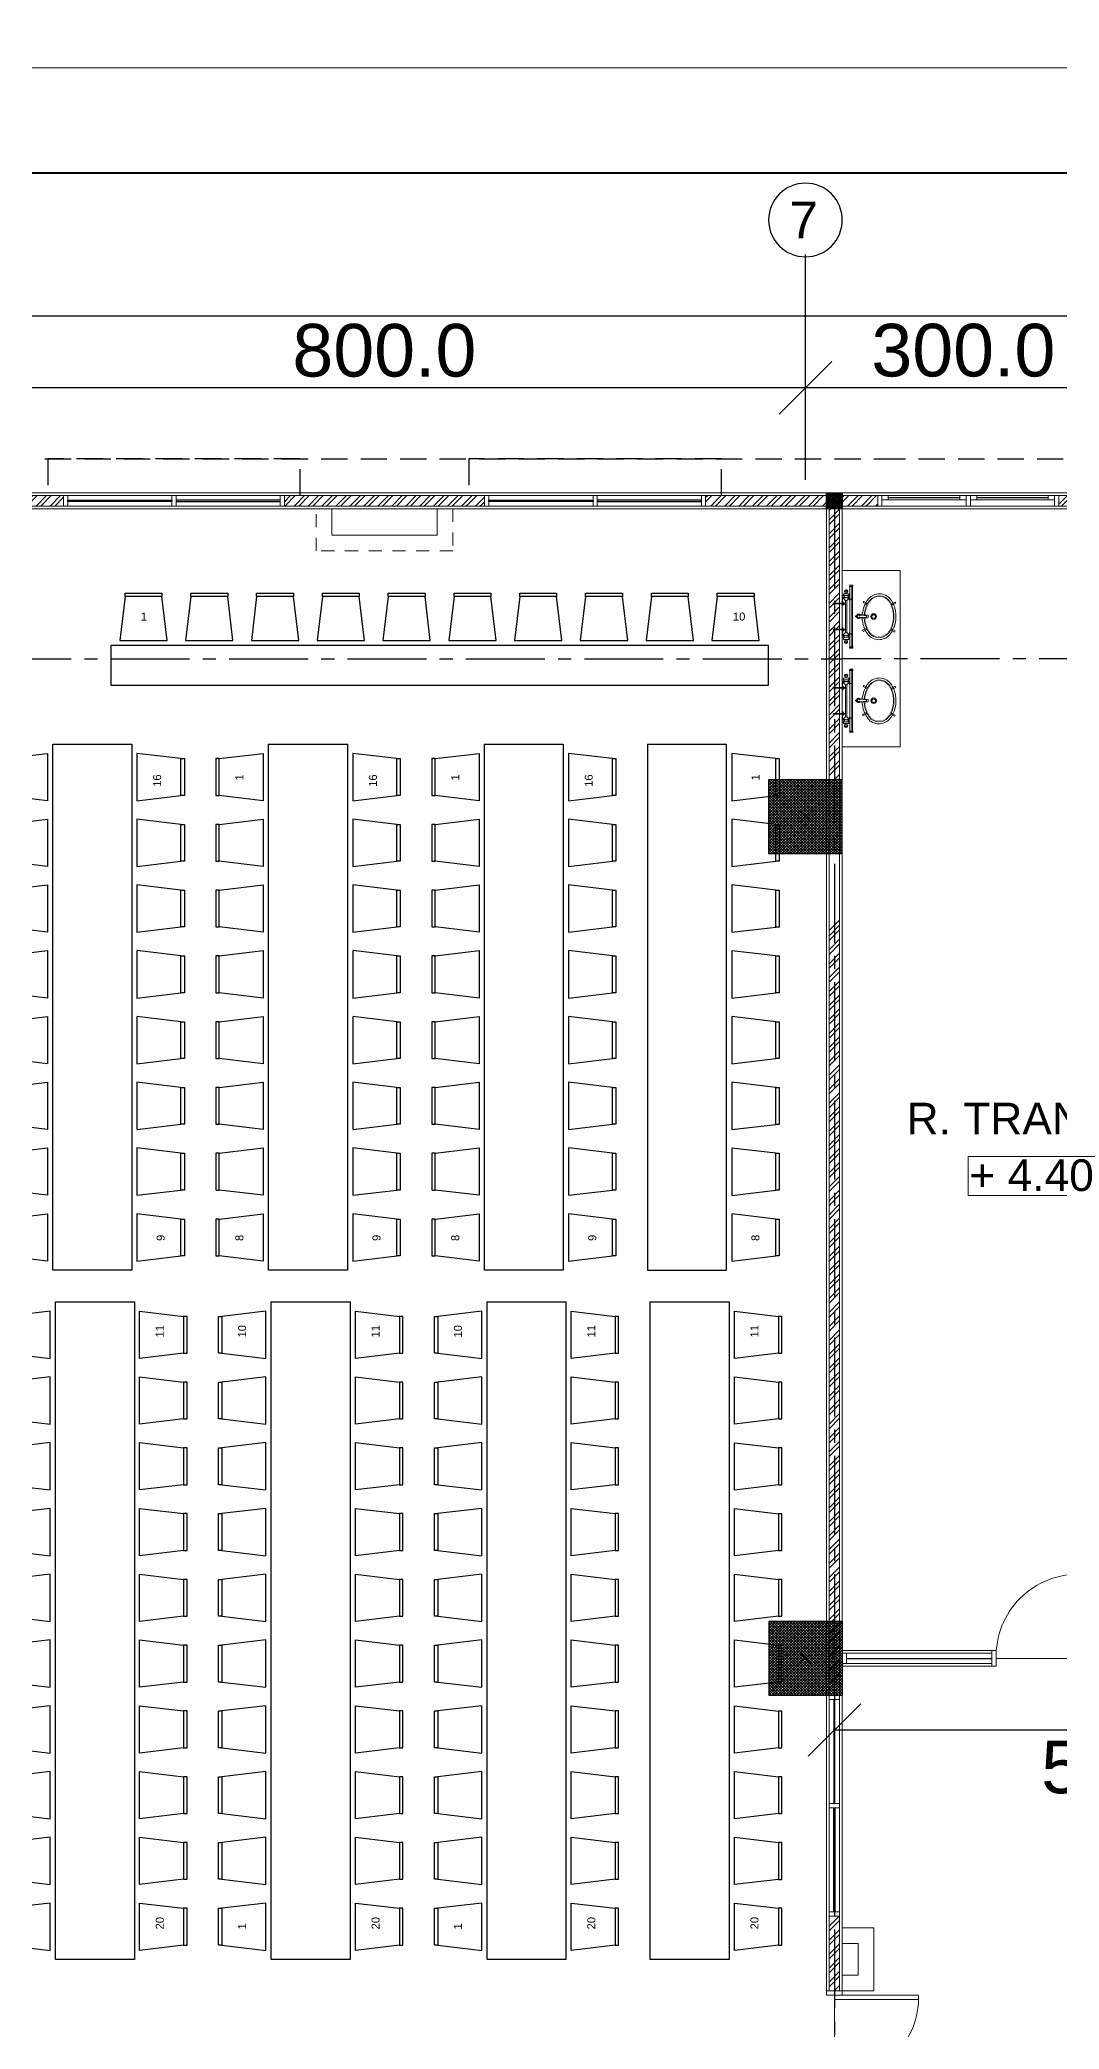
# Model space of a CAD drawing. Header units: inches. Extents: x 249 to 1192, y -18 to 440.
# Drawn here: x 796.11 to 805.8, y 206.85 to 225.75 of the extents above; entities that cross this region are included whole.
import ezdxf
from ezdxf.enums import TextEntityAlignment as Align

# ---------------------------------------------------------------- set-up
doc = ezdxf.new("R2010")
doc.units = ezdxf.units.IN
doc.header["$MEASUREMENT"] = 0
for name, pattern in [('CENTER2', [1.125, 0.75, -0.125, 0.125, -0.125]), ('DASHED2', [0.375, 0.25, -0.125]), ('HIDDEN2', [0.1875, 0.125, -0.0625])]:
    doc.linetypes.add(name, pattern=pattern)
for name, color, linetype, lineweight in [('ARSIR BETON', 8, 'Continuous', 0), ('DIMENSI', 85, 'Continuous', 20), ('DINDING', 6, 'Continuous', 0), ('DINDING2', 137, 'Continuous', 20), ('GRS KOP', 1, 'Continuous', 40), ('KACA', 141, 'Continuous', 30), ('KOP', 7, 'Continuous', 20), ('KUSEN', 16, 'Continuous', 15), ('PARTISI', 113, 'Continuous', 15), ('SANITAIR', 6, 'Continuous', 9), ('TEXT (KET. RUANG)', 7, 'Continuous', 5), ('TEXT (KETERANGAN)', 7, 'Continuous', 25)]:
    doc.layers.add(name, color=color, linetype=linetype, lineweight=lineweight)
for name, color, linetype in [('ARSIR DINDING', 64, 'Continuous'), ('AS', 15, 'CENTER2'), ('ATAP', 123, 'Continuous'), ('FURNITURE', 11, 'Continuous'), ('KOLOM', 5, 'Continuous')]:
    doc.layers.add(name, color=color, linetype=linetype)
doc.styles.add('ARIAL', font='arial.ttf')
doc.styles.add('S', font='SIMPLEX', dxfattribs={"width": 1.1})
doc.styles.get("Standard").update_dxf_attribs({"font": 'arial.ttf'})
doc.dimstyles.new('UK. GDG PERTEMUAN', dxfattribs={"dimtxt": 0.5, "dimasz": 0.5, "dimexe": 0.5, "dimexo": 0.05, "dimgap": 0.1, "dimtad": 2, "dimdec": 0, "dimlfac": 100, "dimzin": 0, "dimdsep": 46, "dimtxsty": 'Standard', "dimblk": 'OBLIQUE', "dimcen": 0.09, "dimclrd": 8, "dimclre": 256, "dimclrt": 256, "dimadec": 0, "dimazin": 0, "dimtfac": 1, "dimtdec": 0, "dimtofl": 0, "dimtmove": 0, "dimatfit": 3, "dimldrblk": 'OBLIQUE', "dimfxl": 0, "dimtolj": 1, "dimtzin": 0, "dimarcsym": 0})

# ---------------------------------------------------------------- blocks, each defined once
blk = doc.blocks.new('KOP-ARS')
at = {"layer": 'GRS KOP'}
blk.add_line((83, 54), (1, 54), dxfattribs=at)
at = {"layer": 'KOP'}
blk.add_lwpolyline([(0, 0), (84, 0), (84, 55), (0, 55)], close=True, dxfattribs=at)
for tag, height, p in [('SUKMA', 0.2, (78, 9.9)), ('1:100', 0.25, (81.3, 5.5)), ('1:100', 0.25, (81.3, 4.9)), ('1:100', 0.25, (81.3, 4.3)), ('AR-01', 0.35, (78.15, 2.7)), ('10', 0.35, (81.3, 2.7)), ('2012', 0.35, (81.3, 1.7))]:
    blk.add_attdef(tag, text='', height=height, dxfattribs=at).set_placement(p, align=Align.MIDDLE)
for p in [(73.7, 5.325), (73.7, 4.725), (73.7, 4.125)]:
    blk.add_attdef('-', p, '', height=0.35, dxfattribs=at)
blk = doc.blocks.new('K1')
at = {"layer": 'ARSIR BETON'}
h = blk.add_hatch(dxfattribs=at)
h.set_pattern_fill('ANSI37', color=256, scale=0.15, style=0)
h.set_pattern_definition([(45, (258.37489, 277.120751), (-0.01325825, 0.01325825), []), (135, (258.37489, 277.120751), (-0.01325825, -0.01325825), [])])
h.paths.add_polyline_path([(259.125, 277.171), (259.125, 277.871), (258.425, 277.871), (258.425, 277.171)])
at = {"layer": 'KOLOM'}
blk.add_lwpolyline([(258.425, 277.171), (259.125, 277.171), (259.125, 277.871), (258.425, 277.871)], close=True, dxfattribs=at)
for points in [[(258.725, 277.571), (258.825, 277.471)], [(258.725, 277.471), (258.825, 277.571)]]:
    blk.add_lwpolyline(points, dxfattribs=at)
blk = doc.blocks.new('ELV.+4.40')
at = {"layer": 'TEXT (KET. RUANG)', "color": 1}
blk.add_lwpolyline([(5.397, 254.086), (6.64, 254.086), (6.64, 253.713), (5.397, 253.713)], close=True, dxfattribs=at)
at = {"layer": 'TEXT (KET. RUANG)'}
blk.add_text('+ 4.40', height=0.3015, dxfattribs=at).set_placement((5.409, 253.756))
blk = doc.blocks.new('P1')
for points in [[(-56.664, 234.186), (-56.664, 234.986), (-56.624, 234.986), (-56.624, 234.186), (-56.664, 234.186)], [(-55.064, 234.186), (-55.064, 234.986), (-55.104, 234.986), (-55.104, 234.186), (-55.064, 234.186)], [(-56.664, 234.186), (-55.864, 234.186)], [(-55.064, 234.186), (-55.864, 234.186)]]:
    blk.add_lwpolyline(points)
for points in [[(-56.704, 234.111), (-56.664, 234.111), (-56.664, 234.261), (-56.704, 234.261)], [(-55.024, 234.111), (-55.064, 234.111), (-55.064, 234.261), (-55.024, 234.261)]]:
    blk.add_lwpolyline(points, close=True)
for centre, start, end in [((-56.644, 234.206), 358.5312, 91.4688), ((-55.084, 234.206), 88.5312, 181.4688)]:
    blk.add_arc(centre, 0.78, start, end)
blk = doc.blocks.new('K2')
at = {"layer": 'ARSIR BETON'}
h = blk.add_hatch(dxfattribs=at)
h.set_pattern_fill('ANSI37', color=256, scale=0.1, style=0)
h.set_pattern_definition([(45, (-38.743626, 268.082874), (-0.0088388, 0.0088388), []), (135, (-38.743626, 268.082874), (-0.0088388, -0.0088388), [])])
h.paths.add_polyline_path([(-38.594, 268.233), (-38.744, 268.233), (-38.744, 268.083), (-38.594, 268.083)])
at = {"layer": 'KOLOM'}
blk.add_lwpolyline([(-38.744, 268.083), (-38.594, 268.083), (-38.594, 268.233), (-38.744, 268.233)], close=True, dxfattribs=at)
blk = doc.blocks.new('toilet-dsr$0$PAKU')
for p in [(-2, 33), (2, 33)]:
    blk.add_line(p, (0, 0))
blk.add_lwpolyline([(-5, 33), (5, 33), (5, 35), (-5, 35)], close=True)
blk = doc.blocks.new('wastafel')
at = {"lineweight": 5, "ltscale": 0.5}
for p, q in [((4134.772, 1540.437), (4134.761, 1540.435)), ((4134.761, 1540.435), (4134.767, 1540.396)), ((4134.772, 1540.437), (4134.779, 1540.398)), ((4134.544, 1540.266), (4134.549, 1540.277)), ((4134.544, 1540.266), (4134.579, 1540.25)), ((4134.549, 1540.277), (4134.584, 1540.26)), ((4134.722, 1540.027), (4134.716, 1540.066)), ((4134.722, 1540.027), (4134.733, 1540.029)), ((4134.733, 1540.029), (4134.727, 1540.067)), ((4134.946, 1540.187), (4134.91, 1540.204)), ((4134.951, 1540.197), (4134.915, 1540.214)), ((4134.951, 1540.197), (4134.946, 1540.187))]:
    blk.add_line(p, q, dxfattribs=at)
for p, q in [((4134.676, 1539.855), (4134.902, 1540.031)), ((4135.129, 1540.207), (4134.902, 1540.031)), ((4135.131, 1540.205), (4134.904, 1540.028)), ((4135.047, 1540.04), (4135.051, 1540.042)), ((4135.048, 1540.04), (4135.053, 1540.032)), ((4135.05, 1540.029), (4135.062, 1540.039)), ((4135.052, 1540.043), (4135.058, 1540.036)), ((4135.053, 1540.032), (4135.11, 1539.959)), ((4135.055, 1540.081), (4135.059, 1540.114)), ((4135.059, 1540.036), (4135.116, 1539.963)), ((4135.063, 1540.072), (4135.099, 1540.067)), ((4135.082, 1540.126), (4135.095, 1540.136)), ((4135.125, 1540.097), (4135.095, 1540.136)), ((4135.105, 1540.122), (4135.123, 1540.136)), ((4135.112, 1540.086), (4135.125, 1540.097)), ((4135.115, 1540.11), (4135.132, 1540.124)), ((4135.129, 1540.207), (4135.132, 1540.202)), ((4134.676, 1539.855), (4134.679, 1539.85)), ((4134.678, 1539.852), (4134.904, 1540.028)), ((4134.764, 1539.856), (4134.746, 1539.843)), ((4134.766, 1539.88), (4134.753, 1539.87)), ((4134.784, 1539.831), (4134.753, 1539.87)), ((4134.773, 1539.845), (4134.755, 1539.831)), ((4134.815, 1539.895), (4134.782, 1539.899)), ((4134.797, 1539.841), (4134.784, 1539.831)), ((4134.823, 1539.885), (4134.818, 1539.849)), ((4134.853, 1539.888), (4134.859, 1539.881)), ((4134.858, 1539.893), (4134.855, 1539.89)), ((4134.867, 1539.887), (4134.855, 1539.878)), ((4134.858, 1539.892), (4134.864, 1539.884)), ((4134.858, 1539.88), (4134.915, 1539.807)), ((4134.864, 1539.885), (4134.921, 1539.812))]:
    blk.add_line(p, q)
at = {"lineweight": 5}
for p, q in [((4134.841, 1540.079), (4134.801, 1540.141)), ((4134.817, 1540.155), (4134.802, 1540.144)), ((4134.814, 1540.082), (4134.812, 1540.082)), ((4134.844, 1540.083), (4134.815, 1540.129)), ((4134.816, 1540.132), (4134.823, 1540.138)), ((4134.82, 1540.154), (4134.867, 1540.098)), ((4134.826, 1540.137), (4134.862, 1540.097)), ((4134.841, 1540.079), (4134.844, 1540.082)), ((4134.845, 1540.066), (4134.848, 1540.062)), ((4134.867, 1540.098), (4134.863, 1540.095)), ((4134.871, 1540.125), (4134.872, 1540.127)), ((4134.878, 1540.091), (4134.881, 1540.087))]:
    blk.add_line(p, q, dxfattribs=at)
at = {"const_width": 0.00306}
for points in [[(4134.576, 1540.208, -0.068407), (4134.597, 1540.26)], [(4134.597, 1540.26, -0.102908), (4134.667, 1540.339)], [(4134.667, 1540.339, -0.102908), (4134.763, 1540.384)], [(4134.763, 1540.384, -0.068407), (4134.819, 1540.389)], [(4134.819, 1540.389, -0.225565), (4134.9, 1540.346)], [(4134.918, 1540.256, -0.068407), (4134.897, 1540.204)], [(4134.9, 1540.346, -0.225565), (4134.918, 1540.256)], [(4134.594, 1540.118, -0.225565), (4134.576, 1540.208)], [(4134.675, 1540.075, -0.225565), (4134.594, 1540.118)], [(4134.731, 1540.08, -0.068407), (4134.675, 1540.075)], [(4134.816, 1540.117, -0.090064), (4134.731, 1540.08)], [(4134.897, 1540.204, -0.089645), (4134.838, 1540.133)]]:
    blk.add_lwpolyline(points, format="xyb", dxfattribs=at)
for points in [[(4135.155, 1540.194), (4135.137, 1540.218), (4135.125, 1540.209), (4135.122, 1540.204), (4135.124, 1540.203), (4135.126, 1540.207), (4135.136, 1540.215), (4135.152, 1540.195), (4135.138, 1540.184), (4135.139, 1540.182)], [(4135.075, 1540.043), (4135.072, 1540.046), (4135.04, 1540.022), (4135.043, 1540.019)], [(4135.119, 1540.078), (4135.075, 1540.135), (4135.061, 1540.124), (4135.105, 1540.067)], [(4135.136, 1540.215), (4135.128, 1540.209), (4135.144, 1540.188), (4135.152, 1540.195)], [(4134.681, 1539.826), (4134.663, 1539.85), (4134.675, 1539.859), (4134.68, 1539.86), (4134.681, 1539.858), (4134.676, 1539.857), (4134.666, 1539.849), (4134.682, 1539.829), (4134.696, 1539.84), (4134.697, 1539.838)], [(4134.666, 1539.849), (4134.674, 1539.856), (4134.69, 1539.836), (4134.682, 1539.829)], [(4134.803, 1539.832), (4134.759, 1539.889), (4134.773, 1539.9), (4134.817, 1539.843)], [(4134.848, 1539.867), (4134.845, 1539.87), (4134.877, 1539.895), (4134.879, 1539.891)]]:
    blk.add_lwpolyline(points, close=True)
for points in [[(4134.906, 1540.026), (4135.132, 1540.202), (4135.144, 1540.188), (4135.075, 1540.135)], [(4135.061, 1540.124), (4134.917, 1540.012)], [(4134.935, 1539.988), (4135.055, 1540.081), (4135.063, 1540.072), (4134.943, 1539.979)], [(4134.906, 1540.026), (4134.679, 1539.85), (4134.69, 1539.836), (4134.759, 1539.889)], [(4134.773, 1539.9), (4134.917, 1540.012)], [(4134.935, 1539.988), (4134.815, 1539.895), (4134.823, 1539.885), (4134.943, 1539.979)]]:
    blk.add_lwpolyline(points)
for points in [[(4135.076, 1540.099, 0.414214), (4135.078, 1540.099), (4135.079, 1540.1), (4135.061, 1540.124), (4135.037, 1540.105), (4135.038, 1540.104, 0.414214), (4135.04, 1540.104), (4135.058, 1540.117, -0.414214), (4135.062, 1540.117)], [(4135.085, 1540.087, -0.414214), (4135.085, 1540.09), (4135.086, 1540.09), (4135.105, 1540.067), (4135.081, 1540.048), (4135.08, 1540.049, -0.414214), (4135.081, 1540.052), (4135.098, 1540.065, 0.414214), (4135.099, 1540.07)], [(4134.793, 1539.88, -0.414214), (4134.793, 1539.877), (4134.792, 1539.876), (4134.773, 1539.9), (4134.797, 1539.919), (4134.798, 1539.918, -0.414214), (4134.797, 1539.915), (4134.78, 1539.901, 0.414214), (4134.779, 1539.897)], [(4134.803, 1539.867, 0.414214), (4134.8, 1539.868), (4134.799, 1539.867), (4134.817, 1539.843), (4134.841, 1539.862), (4134.84, 1539.863, 0.414214), (4134.838, 1539.863), (4134.82, 1539.849, -0.414214), (4134.816, 1539.85)]]:
    blk.add_lwpolyline(points, format="xyb", close=True)
for points in [[(4135.047, 1540.039), (4135.038, 1540.051, -0.414214), (4135.038, 1540.053), (4135.042, 1540.056, -0.414214), (4135.044, 1540.055), (4135.053, 1540.044)], [(4135.049, 1540.03), (4135.044, 1540.036, -0.414214), (4135.044, 1540.037), (4135.056, 1540.046, -0.414214), (4135.058, 1540.046), (4135.062, 1540.04)], [(4134.858, 1539.893), (4134.85, 1539.904, 0.414214), (4134.847, 1539.904), (4134.844, 1539.902, 0.414214), (4134.843, 1539.899), (4134.852, 1539.888)], [(4134.867, 1539.889), (4134.863, 1539.895, 0.414214), (4134.861, 1539.895), (4134.849, 1539.885, 0.414214), (4134.849, 1539.884), (4134.854, 1539.878)]]:
    blk.add_lwpolyline(points, format="xyb")
at = {"lineweight": 5}
for centre, radius in [((4134.778, 1540.19), 0.0267), ((4134.778, 1540.19), 0.0176), ((4134.854, 1540.077), 0.00161), ((4134.867, 1540.086), 0.00161), ((4134.88, 1540.055), 0.00401)]:
    blk.add_circle(centre, radius, dxfattribs=at)
for centre, radius, start, end in [((4134.823, 1540.131), 0.286, 103.172, 126.6741), ((4134.81, 1540.183), 0.233, 87.5187, 103.172), ((4134.815, 1540.282), 0.134, 36.6741, 87.5187), ((4134.776, 1540.157), 0.233, 150.1761, 165.8294), ((4134.823, 1540.131), 0.286, 126.6741, 150.1761), ((4134.775, 1540.162), 0.215, 152.7381, 155.797), ((4134.807, 1540.185), 0.215, 97.5512, 100.61), ((4134.718, 1540.306), 0.233, 330.1761, 345.8294), ((4134.815, 1540.282), 0.134, 345.8294, 36.6741), ((4134.68, 1540.182), 0.134, 165.8294, 216.6741), ((4134.68, 1540.182), 0.134, 216.6741, 267.5187), ((4134.684, 1540.281), 0.233, 267.5187, 283.172), ((4134.688, 1540.278), 0.215, 277.5512, 280.61), ((4134.672, 1540.333), 0.286, 283.172, 298.5491), ((4134.803, 1540.142), 0.00229, 126.6741, 212.4322), ((4134.813, 1540.075), 0.00764, 93.1874, 118.5491), ((4134.813, 1540.09), 0.00764, 273.5904, 299.2216), ((4134.817, 1540.13), 0.00229, 126.6741, 211.548), ((4134.818, 1540.153), 0.00229, 40.515, 126.6741), ((4134.677, 1540.327), 0.281, 299.9638, 303.5415), ((4134.824, 1540.136), 0.00229, 41.6149, 126.6741), ((4134.861, 1540.079), 0.0207, 179.7954, 72.5897), ((4134.836, 1540.078), 0.00917, 1.8939, 31.548), ((4134.861, 1540.079), 0.0161, 181.8939, 72.9819), ((4134.864, 1540.075), 0.0207, 216.4643, 36.6436), ((4134.677, 1540.327), 0.281, 309.8533, 313.3843), ((4134.869, 1540.103), 0.00917, 221.6149, 252.9819), ((4134.864, 1540.128), 0.00764, 314.1265, 339.7577), ((4134.879, 1540.124), 0.00764, 134.8042, 159.7577), ((4134.672, 1540.333), 0.286, 314.8042, 330.1761), ((4134.72, 1540.302), 0.215, 332.7381, 335.797)]:
    blk.add_arc(centre, radius, start, end, dxfattribs=at)
at = {"lineweight": 5, "ltscale": 0.6}
for centre, radius, start, end in [((4134.776, 1540.157), 0.214, 150.1761, 165.8294), ((4134.823, 1540.131), 0.267, 126.6741, 150.1761), ((4134.823, 1540.131), 0.267, 103.172, 126.6741), ((4134.81, 1540.183), 0.214, 87.5187, 103.172), ((4134.815, 1540.282), 0.115, 36.6741, 87.5187), ((4134.718, 1540.306), 0.214, 330.1761, 345.8294), ((4134.815, 1540.282), 0.115, 345.8294, 36.6741), ((4134.68, 1540.182), 0.115, 165.8294, 216.6741), ((4134.68, 1540.182), 0.115, 216.6741, 267.5187), ((4134.684, 1540.281), 0.214, 267.5187, 283.172), ((4134.672, 1540.333), 0.267, 283.172, 303.7197), ((4134.672, 1540.333), 0.267, 309.7096, 330.1761)]:
    blk.add_arc(centre, radius, start, end, dxfattribs=at)
for centre, radius, start, end in [((4135.049, 1540.03), 0.001, 217.8672, 307.8672), ((4135.061, 1540.04), 0.001, 307.8672, 37.8672), ((4135.128, 1540.13), 0.015, 247.8672, 187.8672), ((4135.128, 1540.13), 0.0075, 307.8672, 127.8672), ((4134.75, 1539.837), 0.015, 67.8672, 7.8672), ((4134.75, 1539.837), 0.0075, 127.8672, 307.8672), ((4134.854, 1539.879), 0.001, 217.8672, 307.8672), ((4134.866, 1539.888), 0.001, 307.8672, 37.8672)]:
    blk.add_arc(centre, radius, start, end)
at = {"extrusion": (6.49561e-14, 5.05073e-14, -1), "zscale": -0.001}
for p, xscale, yscale, rotation in [((-4135.058, 1540.099), 0.001000000000340506, 0.001000000000340506, 322.1327731584879), ((-4135.056, 1540.101), 0.001000000000069823, 0.001000000000069823, 52.13277315848794)]:
    blk.add_blockref('toilet-dsr$0$PAKU', p, dxfattribs=dict(at, xscale=xscale, yscale=yscale, rotation=rotation))
for p, xscale, yscale, zscale, rotation in [((4135.082, 1540.068), 0.001000000000069823, 0.001000000000069823, 0.001000000000069823, 307.8672268415121), ((4134.796, 1539.899), 0.001000000000069823, 0.001000000000069823, 0.001000000000069823, 127.8672268415121), ((4134.798, 1539.897), 0.001000000000340506, 0.001000000000340506, 0.001000000000340506, 37.86722684151209)]:
    blk.add_blockref('toilet-dsr$0$PAKU', p, dxfattribs=dict(xscale=xscale, yscale=yscale, zscale=zscale, rotation=rotation))
at = {"extrusion": (-6.49561e-14, -5.05073e-14, -1), "xscale": 0.001000000000069823, "yscale": 0.001000000000069823, "zscale": -0.001, "rotation": 232.1327731584879}
blk.add_blockref('toilet-dsr$0$PAKU', (-4134.822, 1539.866), dxfattribs=at)
blk = doc.blocks.new('LANTAI 2')
at = {"layer": 'ARSIR DINDING'}
h = blk.add_hatch(dxfattribs=at)
h.set_pattern_fill('ANSI32', color=256, scale=0.25, style=0)
h.set_pattern_definition([(45, (718.15911, 205.18867), (-0.0662913, 0.0662913), []), (45, (718.2033, 205.18867), (-0.0662913, 0.0662913), [])])
h.paths.add_polyline_path([(720.06, 205.289), (718.159, 205.289), (718.159, 205.239), (720.06, 205.239)])
h.paths.add_polyline_path([(720.06, 205.239), (718.159, 205.239), (718.159, 205.189), (720.06, 205.189)])
h = blk.add_hatch(dxfattribs=at)
h.set_pattern_fill('ANSI32', color=256, scale=0.25, style=0)
h.set_pattern_definition([(45, (706.15834, 205.18867), (-0.06629126, 0.06629126), []), (45, (706.20253, 205.18867), (-0.06629126, 0.06629126), [])])
h.paths.add_polyline_path([(722.159, 205.289), (724.06, 205.289), (724.06, 205.239), (722.159, 205.239)])
h.paths.add_polyline_path([(722.159, 205.239), (724.06, 205.239), (724.06, 205.189), (722.159, 205.189)])
h = blk.add_hatch(dxfattribs=at)
h.set_pattern_fill('ANSI32', color=256, scale=0.25, style=0)
h.set_pattern_definition([(45, (726.15962, 205.18867), (-0.066291, 0.066291), []), (45, (726.20381, 205.18867), (-0.066291, 0.066291), [])])
h.paths.add_polyline_path([(727.308, 205.289), (726.16, 205.289), (726.16, 205.239), (727.308, 205.239)])
h.paths.add_polyline_path([(727.308, 205.239), (726.16, 205.239), (726.16, 205.189), (727.308, 205.189)])
h = blk.add_hatch(dxfattribs=at)
h.set_pattern_fill('ANSI32', color=256, scale=0.25, style=0)
h.set_pattern_definition([(45, (727.33308, 202.589185), (-0.0662913, 0.0662913), []), (45, (727.377275, 202.589185), (-0.0662913, 0.0662913), [])])
h.paths.add_polyline_path([(727.383, 203.739), (727.333, 203.739), (727.333, 202.589), (727.383, 202.589)])
h.paths.add_polyline_path([(727.433, 203.212), (727.383, 203.212), (727.383, 202.589), (727.433, 202.589)])
h.paths.add_polyline_path([(727.433, 203.459), (727.383, 203.459), (727.383, 203.22), (727.433, 203.22)])
h.paths.add_polyline_path([(727.433, 203.739), (727.383, 203.739), (727.383, 203.467), (727.433, 203.467)])
h.paths.add_polyline_path([(727.433, 204.012), (727.383, 204.012), (727.383, 203.739), (727.433, 203.739)])
h.paths.add_polyline_path([(727.383, 205.164), (727.333, 205.164), (727.333, 203.739), (727.383, 203.739)])
h.paths.add_polyline_path([(727.433, 204.259), (727.383, 204.259), (727.383, 204.02), (727.433, 204.02)])
h.paths.add_polyline_path([(727.433, 205.164), (727.383, 205.164), (727.383, 204.267), (727.433, 204.267)])
h = blk.add_hatch(dxfattribs=at)
h.set_pattern_fill('ANSI32', color=256, scale=0.25, style=0)
h.set_pattern_definition([(45, (727.45808, 205.18867), (-0.0662913, 0.0662913), []), (45, (727.502275, 205.18867), (-0.0662913, 0.0662913), [])])
h.paths.add_polyline_path([(727.458, 205.289), (727.458, 205.189), (727.795, 205.189), (727.795, 205.289)])
h.paths.add_polyline_path([(729.852, 205.189), (729.852, 205.289), (729.515, 205.289), (729.515, 205.189)])
h = blk.add_hatch(dxfattribs=at)
h.set_pattern_fill('ANSI32', color=256, scale=0.25, style=0)
h.set_pattern_definition([(45, (727.33308, 194.39349), (-0.0662913, 0.0662913), []), (45, (727.377275, 194.39349), (-0.0662913, 0.0662913), [])])
h.paths.add_polyline_path([(727.333, 194.393), (727.383, 194.443), (727.383, 201.205), (727.333, 201.155)])
h.paths.add_polyline_path([(727.383, 194.443), (727.433, 194.493), (727.433, 201.255), (727.383, 201.205)])
h = blk.add_hatch(dxfattribs=at)
h.set_pattern_fill('ANSI32', color=256, scale=0.25, style=0)
h.set_pattern_definition([(45, (727.33308, 191.07893), (-0.066291, 0.066291), []), (45, (727.377275, 191.07893), (-0.066291, 0.066291), [])])
h.paths.add_polyline_path([(727.433, 191.789), (727.383, 191.789), (727.383, 191.079), (727.433, 191.079)])
h.paths.add_polyline_path([(727.383, 191.789), (727.333, 191.789), (727.333, 191.079), (727.383, 191.079)])
for p, q in [((727.333, 201.155), (727.433, 201.255)), ((727.333, 194.393), (727.433, 194.493)), ((727.333, 194.349), (727.433, 194.449)), ((727.333, 194.261), (727.433, 194.361)), ((727.333, 194.217), (727.433, 194.317)), ((727.333, 194.128), (727.433, 194.228)), ((727.333, 194.084), (727.433, 194.184)), ((727.333, 193.996), (727.433, 194.096)), ((727.333, 193.952), (727.433, 194.052))]:
    blk.add_line(p, q, dxfattribs=at)
at = {"layer": 'AS'}
for points in [[(727.383, 205.164), (727.383, 177.239)], [(730.002, 205.239), (731.202, 205.239), (731.202, 203.739), (727.458, 203.739)], [(686.758, 203.739), (727.458, 203.739)]]:
    blk.add_lwpolyline(points, dxfattribs=at)
at = {"layer": 'ATAP', "linetype": 'DASHED2'}
for points in [[(685.258, 178.789), (684.933, 178.789), (684.933, 205.638), (695.508, 205.638), (695.508, 205.638), (727.808, 205.638), (734.997, 205.638), (734.997, 194.314)], [(722.309, 205.289), (722.309, 205.639), (720.06, 205.639), (719.91, 205.639), (719.91, 205.289)], [(726.31, 205.289), (726.31, 205.639), (724.06, 205.639), (723.91, 205.639), (723.91, 205.289)]]:
    blk.add_lwpolyline(points, dxfattribs=at)
at = {"layer": 'DINDING'}
for p, q in [((727.308, 205.164), (727.308, 191.079)), ((727.458, 191.079), (727.458, 205.164)), ((727.308, 191.079), (727.458, 191.079))]:
    blk.add_line(p, q, dxfattribs=at)
for points in [[(695.033, 205.314), (727.458, 205.314)], [(695.033, 205.164), (727.458, 205.164)], [(727.458, 194.314), (728.879, 194.314), (728.879, 194.164), (727.458, 194.164)], [(727.609, 191.529), (727.458, 191.529)], [(727.608, 191.228), (727.458, 191.228)]]:
    blk.add_lwpolyline(points, dxfattribs=at)
for points in [[(727.458, 205.314), (729.852, 205.314), (729.852, 205.164), (727.458, 205.164)], [(727.758, 191.079), (727.758, 191.679), (727.458, 191.679), (727.458, 191.079)], [(727.609, 191.228), (727.609, 191.529), (727.608, 191.529), (727.608, 191.228)]]:
    blk.add_lwpolyline(points, close=True, dxfattribs=at)
at = {"layer": 'DINDING2'}
for p, q in [((727.333, 205.164), (727.333, 191.079)), ((727.433, 191.079), (727.433, 205.164)), ((727.333, 191.079), (727.433, 191.079))]:
    blk.add_line(p, q, dxfattribs=at)
for points in [[(695.033, 205.289), (727.458, 205.289)], [(695.033, 205.189), (727.458, 205.189)]]:
    blk.add_lwpolyline(points, dxfattribs=at)
blk.add_lwpolyline([(727.458, 205.289), (729.852, 205.289), (729.852, 205.189), (727.458, 205.189)], close=True, dxfattribs=at)
at = {"layer": 'KACA'}
for points in [[(720.1, 205.244), (721.089, 205.244), (721.089, 205.234), (720.1, 205.234)], [(722.119, 205.244), (721.129, 205.244), (721.129, 205.234), (722.119, 205.234)], [(724.1, 205.244), (725.09, 205.244), (725.09, 205.234), (724.1, 205.234)], [(726.12, 205.244), (725.13, 205.244), (725.13, 205.234), (726.12, 205.234)], [(727.378, 193.849), (727.378, 192.859), (727.388, 192.859), (727.388, 193.849)], [(727.378, 191.829), (727.378, 192.819), (727.388, 192.819), (727.388, 191.829)]]:
    blk.add_lwpolyline(points, close=True, dxfattribs=at)
for points in [[(728.575, 205.269), (727.895, 205.269)], [(729.415, 205.269), (728.735, 205.269)], [(727.498, 194.239), (728.879, 194.239)]]:
    blk.add_lwpolyline(points, dxfattribs=at)
at = {"layer": 'KUSEN'}
for points in [[(720.06, 205.189), (720.06, 205.289), (720.1, 205.289), (720.1, 205.189), (720.06, 205.189)], [(720.1, 205.189), (720.1, 205.289), (720.06, 205.289), (720.06, 205.189), (720.1, 205.189)], [(721.089, 205.189), (721.089, 205.289), (721.129, 205.289), (721.129, 205.189), (721.089, 205.189)], [(722.119, 205.189), (722.119, 205.289), (722.159, 205.289), (722.159, 205.189), (722.119, 205.189)], [(724.1, 205.189), (724.1, 205.289), (724.06, 205.289), (724.06, 205.189), (724.1, 205.189)], [(725.13, 205.189), (725.13, 205.289), (725.09, 205.289), (725.09, 205.189), (725.13, 205.189)], [(726.16, 205.189), (726.16, 205.289), (726.12, 205.289), (726.12, 205.189), (726.16, 205.189)], [(727.835, 205.249), (727.895, 205.249), (727.895, 205.289), (727.835, 205.289), (727.835, 205.249)], [(728.635, 205.249), (728.575, 205.249), (728.575, 205.289), (728.635, 205.289), (728.635, 205.249)], [(728.675, 205.249), (728.735, 205.249), (728.735, 205.289), (728.675, 205.289), (728.675, 205.249)], [(729.475, 205.249), (729.415, 205.249), (729.415, 205.289), (729.475, 205.289), (729.475, 205.249)], [(729.719, 194.239), (728.919, 194.239)], [(727.433, 193.889), (727.333, 193.889), (727.333, 193.849), (727.433, 193.849), (727.433, 193.889)], [(727.433, 192.859), (727.333, 192.859), (727.333, 192.819), (727.433, 192.819), (727.433, 192.859)], [(727.433, 191.829), (727.333, 191.829), (727.333, 191.789), (727.433, 191.789), (727.433, 191.829)]]:
    blk.add_lwpolyline(points, dxfattribs=at)
for points in [[(720.06, 205.189), (722.159, 205.189), (722.159, 205.289), (720.06, 205.289)], [(726.16, 205.189), (724.06, 205.189), (724.06, 205.289), (726.16, 205.289)], [(727.835, 205.289), (727.835, 205.189), (727.795, 205.189), (727.795, 205.289)], [(727.795, 205.189), (727.795, 205.289), (728.675, 205.289), (728.675, 205.189)], [(727.835, 205.249), (727.835, 205.289), (728.635, 205.289), (728.635, 205.249)], [(728.675, 205.289), (728.675, 205.189), (728.635, 205.189), (728.635, 205.289)], [(728.635, 205.189), (728.635, 205.289), (729.515, 205.289), (729.515, 205.189)], [(728.635, 205.289), (728.635, 205.189), (728.675, 205.189), (728.675, 205.289)], [(728.675, 205.249), (728.675, 205.289), (729.475, 205.289), (729.475, 205.249)], [(729.475, 205.289), (729.475, 205.189), (729.515, 205.189), (729.515, 205.289)], [(728.879, 194.189), (727.458, 194.189), (727.458, 194.289), (728.879, 194.289)], [(727.458, 194.189), (727.498, 194.189), (727.498, 194.289), (727.458, 194.289)], [(728.879, 194.164), (728.919, 194.164), (728.919, 194.314), (728.879, 194.314)], [(727.433, 193.889), (727.433, 191.789), (727.333, 191.789), (727.333, 193.889)]]:
    blk.add_lwpolyline(points, close=True, dxfattribs=at)
blk.add_arc((729.699, 194.259), 0.78, 88.5312, 181.4688, dxfattribs=at)
at = {"layer": 'PARTISI', "linetype": 'HIDDEN2'}
blk.add_lwpolyline([(723.759, 205.164), (723.759, 204.764), (722.46, 204.764), (722.46, 205.164)], dxfattribs=at)
at = {"layer": 'PARTISI'}
blk.add_lwpolyline([(723.61, 205.164), (723.61, 204.914), (722.609, 204.914), (722.609, 205.164)], dxfattribs=at)
at = {"layer": 'SANITAIR', "lineweight": 5}
blk.add_lwpolyline([(727.458, 204.577), (728.008, 204.577), (728.008, 202.901), (727.458, 202.901)], close=True, dxfattribs=at)
at = {"xscale": -1, "rotation": 180}
blk.add_blockref('K2', (766.052, 473.397), dxfattribs=at)
at = {"layer": 'KOLOM'}
for p in [(468.333, -75.282), (468.334, -83.282)]:
    blk.add_blockref('K1', p, dxfattribs=at)
at = {"layer": 'KUSEN', "rotation": 269.9999999999999}
blk.add_blockref('P1', (493.197, 134.375), dxfattribs=at)
at = {"layer": 'SANITAIR', "lineweight": 5, "rotation": 232.127058689593}
for p in [(2050.362, 4413.568), (2050.362, 4412.768)]:
    blk.add_blockref('wastafel', p, dxfattribs=at)
at = {"layer": 'TEXT (KET. RUANG)'}
blk.add_blockref('ELV.+4.40', (723.256, -55.076), dxfattribs=at)
blk.add_text('R. TRANSIT', height=0.3015, rotation=360, dxfattribs=at).set_placement((728.069, 199.218))
blk = doc.blocks.new('_Oblique')
at = {"color": 0, "linetype": 'ByBlock', "lineweight": -2}
blk.add_line((-0.5, -0.5), (0.5, 0.5), dxfattribs=at)
blk = doc.blocks.new('*D203')
at = {"layer": 'DEFPOINTS', "color": 0}
for p in [(795.386, 222.446), (795.386, 221.523), (803.386, 221.523)]:
    blk.add_point(p, dxfattribs=at)
at = {"layer": 'DIMENSI', "lineweight": -2}
for p, q in [((795.386, 221.573), (795.386, 222.946)), ((803.386, 221.573), (803.386, 222.946))]:
    blk.add_line(p, q, dxfattribs=at)
at = {"layer": 'DIMENSI', "color": 8, "lineweight": -2}
blk.add_line((803.386, 222.446), (795.386, 222.446), dxfattribs=at)
at = {"layer": 'DIMENSI', "color": 8, "lineweight": -2, "xscale": 0.5, "yscale": 0.5, "zscale": 0.5, "rotation": 180}
blk.add_blockref('_Oblique', (795.386, 222.446), dxfattribs=at)
at = {"layer": 'DIMENSI', "color": 8, "lineweight": -2, "xscale": 0.5, "yscale": 0.5, "zscale": 0.5}
blk.add_blockref('_Oblique', (803.386, 222.446), dxfattribs=at)
at = {"layer": 'DIMENSI', "insert": (799.386, 222.801), "char_height": 0.5, "attachment_point": 5}
blk.add_mtext('\\A1;800.0', dxfattribs=at)
blk = doc.blocks.new('*D207')
at = {"layer": 'DEFPOINTS', "color": 0}
for p in [(803.386, 222.446), (803.386, 221.523), (806.386, 221.523)]:
    blk.add_point(p, dxfattribs=at)
at = {"layer": 'DIMENSI', "lineweight": -2}
for p, q in [((803.386, 221.573), (803.386, 222.946)), ((806.386, 221.573), (806.386, 222.946))]:
    blk.add_line(p, q, dxfattribs=at)
at = {"layer": 'DIMENSI', "color": 8, "lineweight": -2}
blk.add_line((806.386, 222.446), (803.386, 222.446), dxfattribs=at)
at = {"layer": 'DIMENSI', "color": 8, "lineweight": -2, "xscale": 0.5, "yscale": 0.5, "zscale": 0.5, "rotation": 180}
blk.add_blockref('_Oblique', (803.386, 222.446), dxfattribs=at)
at = {"layer": 'DIMENSI', "color": 8, "lineweight": -2, "xscale": 0.5, "yscale": 0.5, "zscale": 0.5}
blk.add_blockref('_Oblique', (806.386, 222.446), dxfattribs=at)
at = {"layer": 'DIMENSI', "insert": (804.886, 222.802), "char_height": 0.5, "attachment_point": 5}
blk.add_mtext('\\A1;300.0', dxfattribs=at)
blk = doc.blocks.new('NAV')
blk.add_circle((0, -0.4), 0.35)
at = {"style": 'S', "width": 0.75, "flags": 4}
blk.add_attdef('AV', text='', height=0.3, dxfattribs=at).set_placement((0, -0.4), align=Align.MIDDLE)
blk = doc.blocks.new('*D209')
at = {"layer": 'DEFPOINTS', "color": 0}
for p in [(814.386, 223.132), (763.386, 221.484), (814.386, 221.436)]:
    blk.add_point(p, dxfattribs=at)
at = {"layer": 'DIMENSI', "lineweight": -2}
for p, q in [((763.386, 221.534), (763.386, 223.632)), ((814.386, 221.486), (814.386, 223.632))]:
    blk.add_line(p, q, dxfattribs=at)
at = {"layer": 'DIMENSI', "color": 8, "lineweight": -2}
blk.add_line((763.386, 223.132), (814.386, 223.132), dxfattribs=at)
at = {"layer": 'DIMENSI', "color": 8, "lineweight": -2, "xscale": 0.5, "yscale": 0.5, "zscale": 0.5, "rotation": 180}
blk.add_blockref('_Oblique', (763.386, 223.132), dxfattribs=at)
at = {"layer": 'DIMENSI', "color": 8, "lineweight": -2, "xscale": 0.5, "yscale": 0.5, "zscale": 0.5}
blk.add_blockref('_Oblique', (814.386, 223.132), dxfattribs=at)
at = {"layer": 'DIMENSI', "insert": (788.886, 223.488), "char_height": 0.5, "attachment_point": 5}
blk.add_mtext('\\A1;5100.0', dxfattribs=at)
blk = doc.blocks.new('kursi 16')
for points in [[(711.258, 210.614), (711.258, 210.264), (711.29, 210.264), (711.29, 210.614)], [(711.29, 210.264), (711.29, 210.614), (711.708, 210.664), (711.708, 210.214)], [(711.758, 210.75), (712.508, 210.75), (712.508, 205.753), (711.758, 205.753)], [(712.976, 210.264), (712.976, 210.614), (712.558, 210.664), (712.558, 210.214)], [(713.008, 210.614), (713.008, 210.264), (712.976, 210.264), (712.976, 210.614)], [(711.29, 209.639), (711.29, 209.989), (711.708, 210.039), (711.708, 209.589)], [(712.976, 209.639), (712.976, 209.989), (712.558, 210.039), (712.558, 209.589)], [(711.258, 209.989), (711.258, 209.639), (711.29, 209.639), (711.29, 209.989)], [(713.008, 209.989), (713.008, 209.639), (712.976, 209.639), (712.976, 209.989)], [(711.258, 209.364), (711.258, 209.014), (711.29, 209.014), (711.29, 209.364)], [(711.29, 209.014), (711.29, 209.364), (711.708, 209.414), (711.708, 208.964)], [(712.976, 209.014), (712.976, 209.364), (712.558, 209.414), (712.558, 208.964)], [(713.008, 209.364), (713.008, 209.014), (712.976, 209.014), (712.976, 209.364)], [(711.258, 208.739), (711.258, 208.389), (711.29, 208.389), (711.29, 208.739)], [(711.29, 208.389), (711.29, 208.739), (711.708, 208.789), (711.708, 208.339)], [(712.976, 208.389), (712.976, 208.739), (712.558, 208.789), (712.558, 208.339)], [(713.008, 208.739), (713.008, 208.389), (712.976, 208.389), (712.976, 208.739)], [(711.29, 207.764), (711.29, 208.114), (711.708, 208.164), (711.708, 207.714)], [(712.976, 207.764), (712.976, 208.114), (712.558, 208.164), (712.558, 207.714)], [(711.258, 208.114), (711.258, 207.764), (711.29, 207.764), (711.29, 208.114)], [(713.008, 208.114), (713.008, 207.764), (712.976, 207.764), (712.976, 208.114)], [(711.258, 207.489), (711.258, 207.139), (711.29, 207.139), (711.29, 207.489)], [(711.29, 207.139), (711.29, 207.489), (711.708, 207.539), (711.708, 207.089)], [(712.976, 207.139), (712.976, 207.489), (712.558, 207.539), (712.558, 207.089)], [(713.008, 207.489), (713.008, 207.139), (712.976, 207.139), (712.976, 207.489)], [(711.258, 206.864), (711.258, 206.514), (711.29, 206.514), (711.29, 206.864)], [(711.29, 206.514), (711.29, 206.864), (711.708, 206.914), (711.708, 206.464)], [(712.976, 206.514), (712.976, 206.864), (712.558, 206.914), (712.558, 206.464)], [(713.008, 206.864), (713.008, 206.514), (712.976, 206.514), (712.976, 206.864)], [(711.29, 205.889), (711.29, 206.239), (711.708, 206.289), (711.708, 205.839)], [(712.976, 205.889), (712.976, 206.239), (712.558, 206.289), (712.558, 205.839)], [(711.258, 206.239), (711.258, 205.889), (711.29, 205.889), (711.29, 206.239)], [(713.008, 206.239), (713.008, 205.889), (712.976, 205.889), (712.976, 206.239)]]:
    blk.add_lwpolyline(points, close=True)
at = {"char_height": 0.076, "rotation": 90, "style": 'ARIAL'}
for s, insert, attachment_point in [('1', (711.443, 210.464), 3), ('16', (712.711, 210.464), 3), ('8', (711.443, 206.089), 3), ('9', (712.822, 206.089), 9)]:
    blk.add_mtext_dynamic_manual_height_columns(s, width=0.10095, gutter_width=0.38, heights=[0], dxfattribs=dict(at, insert=insert, attachment_point=attachment_point))
blk = doc.blocks.new('kursi 8')
for points in [[(724.808, 212.098), (724.058, 212.098), (724.058, 207.101), (724.808, 207.101)], [(725.276, 211.612), (725.276, 211.962), (724.858, 212.012), (724.858, 211.562)], [(725.308, 211.962), (725.308, 211.612), (725.276, 211.612), (725.276, 211.962)], [(725.276, 210.987), (725.276, 211.337), (724.858, 211.387), (724.858, 210.937)], [(725.308, 211.337), (725.308, 210.987), (725.276, 210.987), (725.276, 211.337)], [(725.276, 210.362), (725.276, 210.712), (724.858, 210.762), (724.858, 210.312)], [(725.308, 210.712), (725.308, 210.362), (725.276, 210.362), (725.276, 210.712)], [(725.276, 209.737), (725.276, 210.087), (724.858, 210.137), (724.858, 209.687)], [(725.308, 210.087), (725.308, 209.737), (725.276, 209.737), (725.276, 210.087)], [(725.276, 209.112), (725.276, 209.462), (724.858, 209.512), (724.858, 209.062)], [(725.308, 209.462), (725.308, 209.112), (725.276, 209.112), (725.276, 209.462)], [(725.276, 208.487), (725.276, 208.837), (724.858, 208.887), (724.858, 208.437)], [(725.308, 208.837), (725.308, 208.487), (725.276, 208.487), (725.276, 208.837)], [(725.276, 207.862), (725.276, 208.212), (724.858, 208.262), (724.858, 207.812)], [(725.308, 208.212), (725.308, 207.862), (725.276, 207.862), (725.276, 208.212)], [(725.276, 207.237), (725.276, 207.587), (724.858, 207.637), (724.858, 207.187)], [(725.308, 207.587), (725.308, 207.237), (725.276, 207.237), (725.276, 207.587)]]:
    blk.add_lwpolyline(points, close=True)
at = {"char_height": 0.076, "attachment_point": 9, "rotation": 90, "style": 'ARIAL'}
for s, insert in [('1', (725.122, 211.813)), ('8', (725.122, 207.438))]:
    blk.add_mtext_dynamic_manual_height_columns(s, width=0.10095, gutter_width=0.38, heights=[0], dxfattribs=dict(at, insert=insert))
blk = doc.blocks.new('KURSI 20')
for points in [[(740.471, 207.111), (740.121, 207.111), (740.071, 206.693), (740.521, 206.693)], [(740.121, 207.143), (740.471, 207.143), (740.471, 207.111), (740.121, 207.111)], [(741.096, 207.111), (740.746, 207.111), (740.696, 206.693), (741.146, 206.693)], [(740.746, 207.143), (741.096, 207.143), (741.096, 207.111), (740.746, 207.111)], [(741.721, 207.111), (741.371, 207.111), (741.321, 206.693), (741.771, 206.693)], [(741.371, 207.143), (741.721, 207.143), (741.721, 207.111), (741.371, 207.111)], [(742.346, 207.111), (741.996, 207.111), (741.946, 206.693), (742.396, 206.693)], [(741.996, 207.143), (742.346, 207.143), (742.346, 207.111), (741.996, 207.111)], [(742.971, 207.111), (742.621, 207.111), (742.571, 206.693), (743.021, 206.693)], [(742.621, 207.143), (742.971, 207.143), (742.971, 207.111), (742.621, 207.111)], [(743.596, 207.111), (743.246, 207.111), (743.196, 206.693), (743.646, 206.693)], [(743.246, 207.143), (743.596, 207.143), (743.596, 207.111), (743.246, 207.111)], [(744.221, 207.111), (743.871, 207.111), (743.821, 206.693), (744.271, 206.693)], [(743.871, 207.143), (744.221, 207.143), (744.221, 207.111), (743.871, 207.111)], [(744.846, 207.111), (744.496, 207.111), (744.446, 206.693), (744.896, 206.693)], [(744.496, 207.143), (744.846, 207.143), (744.846, 207.111), (744.496, 207.111)], [(745.471, 207.111), (745.121, 207.111), (745.071, 206.693), (745.521, 206.693)], [(745.121, 207.143), (745.471, 207.143), (745.471, 207.111), (745.121, 207.111)], [(746.096, 207.111), (745.746, 207.111), (745.696, 206.693), (746.146, 206.693)], [(745.746, 207.143), (746.096, 207.143), (746.096, 207.111), (745.746, 207.111)], [(739.985, 205.893), (739.985, 206.643), (746.235, 206.643), (746.235, 205.893)], [(740.471, 205.426), (740.121, 205.426), (740.071, 205.843), (740.521, 205.843)], [(741.096, 205.426), (740.746, 205.426), (740.696, 205.843), (741.146, 205.843)], [(741.721, 205.426), (741.371, 205.426), (741.321, 205.843), (741.771, 205.843)], [(742.346, 205.426), (741.996, 205.426), (741.946, 205.843), (742.396, 205.843)], [(742.971, 205.426), (742.621, 205.426), (742.571, 205.843), (743.021, 205.843)], [(743.596, 205.426), (743.246, 205.426), (743.196, 205.843), (743.646, 205.843)], [(744.221, 205.426), (743.871, 205.426), (743.821, 205.843), (744.271, 205.843)], [(744.846, 205.426), (744.496, 205.426), (744.446, 205.843), (744.896, 205.843)], [(745.471, 205.426), (745.121, 205.426), (745.071, 205.843), (745.521, 205.843)], [(746.096, 205.426), (745.746, 205.426), (745.696, 205.843), (746.146, 205.843)], [(740.121, 205.393), (740.471, 205.393), (740.471, 205.426), (740.121, 205.426)], [(740.746, 205.393), (741.096, 205.393), (741.096, 205.426), (740.746, 205.426)], [(741.371, 205.393), (741.721, 205.393), (741.721, 205.426), (741.371, 205.426)], [(741.996, 205.393), (742.346, 205.393), (742.346, 205.426), (741.996, 205.426)], [(742.621, 205.393), (742.971, 205.393), (742.971, 205.426), (742.621, 205.426)], [(743.246, 205.393), (743.596, 205.393), (743.596, 205.426), (743.246, 205.426)], [(743.871, 205.393), (744.221, 205.393), (744.221, 205.426), (743.871, 205.426)], [(744.496, 205.393), (744.846, 205.393), (744.846, 205.426), (744.496, 205.426)], [(745.121, 205.393), (745.471, 205.393), (745.471, 205.426), (745.121, 205.426)], [(745.746, 205.393), (746.096, 205.393), (746.096, 205.426), (745.746, 205.426)]]:
    blk.add_lwpolyline(points, close=True)
at = {"char_height": 0.076, "attachment_point": 1, "style": 'ARIAL'}
for s, insert in [('1', (740.27, 206.958)), ('10', (745.895, 206.958)), ('20', (740.27, 205.69)), ('11', (745.895, 205.69))]:
    blk.add_mtext_dynamic_manual_height_columns(s, width=0.10095, gutter_width=0.38, heights=[0], dxfattribs=dict(at, insert=insert))
blk = doc.blocks.new('meja 10')
for points in [[(726.883, 191.378), (726.133, 191.378), (726.133, 197.628), (726.883, 197.628)], [(727.351, 197.489), (727.351, 197.139), (726.933, 197.089), (726.933, 197.539)], [(727.383, 197.139), (727.383, 197.489), (727.351, 197.489), (727.351, 197.139)], [(727.351, 196.864), (727.351, 196.514), (726.933, 196.464), (726.933, 196.914)], [(727.383, 196.514), (727.383, 196.864), (727.351, 196.864), (727.351, 196.514)], [(727.351, 196.239), (727.351, 195.889), (726.933, 195.839), (726.933, 196.289)], [(727.383, 195.889), (727.383, 196.239), (727.351, 196.239), (727.351, 195.889)], [(727.351, 195.614), (727.351, 195.264), (726.933, 195.214), (726.933, 195.664)], [(727.383, 195.264), (727.383, 195.614), (727.351, 195.614), (727.351, 195.264)], [(727.351, 194.989), (727.351, 194.639), (726.933, 194.589), (726.933, 195.039)], [(727.383, 194.639), (727.383, 194.989), (727.351, 194.989), (727.351, 194.639)], [(727.351, 194.364), (727.351, 194.014), (726.933, 193.964), (726.933, 194.414)], [(727.383, 194.014), (727.383, 194.364), (727.351, 194.364), (727.351, 194.014)], [(727.351, 193.739), (727.351, 193.389), (726.933, 193.339), (726.933, 193.789)], [(727.383, 193.389), (727.383, 193.739), (727.351, 193.739), (727.351, 193.389)], [(727.351, 193.114), (727.351, 192.764), (726.933, 192.714), (726.933, 193.164)], [(727.383, 192.764), (727.383, 193.114), (727.351, 193.114), (727.351, 192.764)], [(727.351, 192.489), (727.351, 192.139), (726.933, 192.089), (726.933, 192.539)], [(727.383, 192.139), (727.383, 192.489), (727.351, 192.489), (727.351, 192.139)], [(727.351, 191.864), (727.351, 191.514), (726.933, 191.464), (726.933, 191.914)], [(727.383, 191.514), (727.383, 191.864), (727.351, 191.864), (727.351, 191.514)]]:
    blk.add_lwpolyline(points, close=True)
at = {"char_height": 0.076, "attachment_point": 1, "rotation": 90, "style": 'ARIAL'}
for s, insert in [('11', (727.086, 197.289)), ('20', (727.086, 191.664))]:
    blk.add_mtext_dynamic_manual_height_columns(s, width=0.10095, gutter_width=0.38, heights=[0], dxfattribs=dict(at, insert=insert))
blk = doc.blocks.new('*D952')
at = {"layer": 'DEFPOINTS', "color": 0}
for p in [(803.661, 210.724), (808.756, 210.724), (808.756, 209.693)]:
    blk.add_point(p, dxfattribs=at)
at = {"layer": 'DIMENSI', "lineweight": -2}
for p, q in [((803.661, 210.674), (803.661, 209.193)), ((808.756, 210.674), (808.756, 209.193))]:
    blk.add_line(p, q, dxfattribs=at)
at = {"layer": 'DIMENSI', "color": 8, "lineweight": -2}
blk.add_line((803.661, 209.693), (808.756, 209.693), dxfattribs=at)
at = {"layer": 'DIMENSI', "color": 8, "lineweight": -2, "xscale": 0.5, "yscale": 0.5, "zscale": 0.5, "rotation": 180}
blk.add_blockref('_Oblique', (803.661, 209.693), dxfattribs=at)
at = {"layer": 'DIMENSI', "color": 8, "lineweight": -2, "xscale": 0.5, "yscale": 0.5, "zscale": 0.5}
blk.add_blockref('_Oblique', (808.756, 209.693), dxfattribs=at)
at = {"layer": 'DIMENSI', "insert": (806.208, 209.338), "char_height": 0.5, "attachment_point": 5}
blk.add_mtext('\\A1;500', dxfattribs=at)

msp = doc.modelspace()

# ---------------------------------------------------------------- block references
at = {"layer": 'KOP'}
for p in [(753.2179, 225.4885), (753.2179, 170.4885)]:
    msp.add_blockref('KOP-ARS', p, dxfattribs=at)
at = {"layer": 'TEXT (KETERANGAN)'}
ref = msp.add_blockref('NAV', (803.3861, 224.442), dxfattribs=dict(at, xscale=-1))
ref.add_attrib('AV', '7', dxfattribs={"layer": '0', "height": 0.35, "flags": 4}).set_placement((803.3695, 224.042), align=Align.MIDDLE)

# ---------------------------------------------------------------- next in the draw order: block references
msp.add_blockref('LANTAI 2', (76.2777, 16.1343))

# ---------------------------------------------------------------- next in the draw order: linework, layer by layer
at = {"layer": 'AS'}
for points in [[(803.3856, 221.839), (803.3856, 223.7198)], [(803.3861, 221.8112), (803.3861, 223.692)]]:
    msp.add_lwpolyline(points, dxfattribs=at)
at = {"layer": 'FURNITURE'}
for points in [[(797.2722, 220.4652), (796.9222, 220.4652), (796.8722, 220.0475), (797.3222, 220.0475)], [(796.9222, 220.4975), (797.2722, 220.4975), (797.2722, 220.4652), (796.9222, 220.4652)], [(797.8972, 220.4652), (797.5472, 220.4652), (797.4972, 220.0475), (797.9472, 220.0475)], [(797.5472, 220.4975), (797.8972, 220.4975), (797.8972, 220.4652), (797.5472, 220.4652)], [(798.5222, 220.4652), (798.1722, 220.4652), (798.1222, 220.0475), (798.5722, 220.0475)], [(798.1722, 220.4975), (798.5222, 220.4975), (798.5222, 220.4652), (798.1722, 220.4652)], [(799.1472, 220.4652), (798.7972, 220.4652), (798.7472, 220.0475), (799.1972, 220.0475)], [(798.7972, 220.4975), (799.1472, 220.4975), (799.1472, 220.4652), (798.7972, 220.4652)], [(799.7722, 220.4652), (799.4222, 220.4652), (799.3722, 220.0475), (799.8222, 220.0475)], [(799.4222, 220.4975), (799.7722, 220.4975), (799.7722, 220.4652), (799.4222, 220.4652)], [(800.3972, 220.4652), (800.0472, 220.4652), (799.9972, 220.0475), (800.4472, 220.0475)], [(800.0472, 220.4975), (800.3972, 220.4975), (800.3972, 220.4652), (800.0472, 220.4652)], [(801.0222, 220.4652), (800.6722, 220.4652), (800.6222, 220.0475), (801.0722, 220.0475)], [(800.6722, 220.4975), (801.0222, 220.4975), (801.0222, 220.4652), (800.6722, 220.4652)], [(801.6472, 220.4652), (801.2972, 220.4652), (801.2472, 220.0475), (801.6972, 220.0475)], [(801.2972, 220.4975), (801.6472, 220.4975), (801.6472, 220.4652), (801.2972, 220.4652)], [(802.2722, 220.4652), (801.9222, 220.4652), (801.8722, 220.0475), (802.3222, 220.0475)], [(801.9222, 220.4975), (802.2722, 220.4975), (802.2722, 220.4652), (801.9222, 220.4652)], [(802.8972, 220.4652), (802.5472, 220.4652), (802.4972, 220.0475), (802.9472, 220.0475)], [(802.5472, 220.4975), (802.8972, 220.4975), (802.8972, 220.4652), (802.5472, 220.4652)], [(796.7861, 219.6225), (803.0361, 219.6225), (803.0361, 219.9975), (796.7861, 219.9975)]]:
    msp.add_lwpolyline(points, close=True, dxfattribs=at)

# ---------------------------------------------------------------- next in the draw order: block references
for name, p in [('kursi 16', (84.4777, 8.3098)), ('kursi 16', (86.5277, 8.3098)), ('kursi 16', (88.5777, 8.3098)), ('kursi 8', (77.8277, 6.9614)), ('meja 10', (75.7777, 16.1343))]:
    msp.add_blockref(name, p, dxfattribs=at)
at = {"layer": 'FURNITURE', "rotation": 90}
for p in [(1002.9039, -532.4722), (1004.9539, -532.4722), (1007.0039, -532.4722)]:
    msp.add_blockref('KURSI 20', p, dxfattribs=at)

# ---------------------------------------------------------------- next in the draw order: texts
at = {"layer": 'FURNITURE', "attachment_point": 1, "style": 'ARIAL'}
for s, insert, char_height in [('1', (797.0719, 220.3119), 0.076), ('10', (802.6969, 220.3119), 0.07603)]:
    msp.add_mtext_dynamic_manual_height_columns(s, width=0.100945, gutter_width=0.3802, heights=[0], dxfattribs=dict(at, insert=insert, char_height=char_height))

# ---------------------------------------------------------------- next in the draw order: dimensions: what is measured, and where the dimension line sits
at = {"layer": 'DIMENSI'}
dim = msp.add_linear_dim(base=(814.3861, 223.1325), p1=(763.3861, 221.4843), p2=(814.3861, 221.4365), dimstyle='UK. GDG PERTEMUAN', override={"dimdec": 1}, dxfattribs=at)
dim.commit()
dim.dimension.update_dxf_attribs({"geometry": '*D209', "text_midpoint": (788.8861, 223.4878)})
for p1, p2, picture, middle in [((803.3861, 221.523), (795.3861, 221.523), '*D203', (799.3861, 222.8015)), ((806.3861, 221.523), (803.3861, 221.523), '*D207', (804.8861, 222.8017))]:
    dim = msp.add_aligned_dim(p1=p1, p2=p2, distance=-0.9232, dimstyle='UK. GDG PERTEMUAN', override={"dimdec": 1}, dxfattribs=at)
    dim.commit()
    dim.dimension.update_dxf_attribs({"geometry": picture, "text_midpoint": middle})
dim = msp.add_linear_dim(base=(808.7557, 209.6933), p1=(803.6608, 210.7235), p2=(808.7557, 210.7235), text='500', dimstyle='UK. GDG PERTEMUAN', override={"dimdec": 1}, dxfattribs=at)
dim.commit()
dim.dimension.update_dxf_attribs({"geometry": '*D952', "text_midpoint": (806.2083, 209.338)})

doc.saveas('drawing.dxf')
